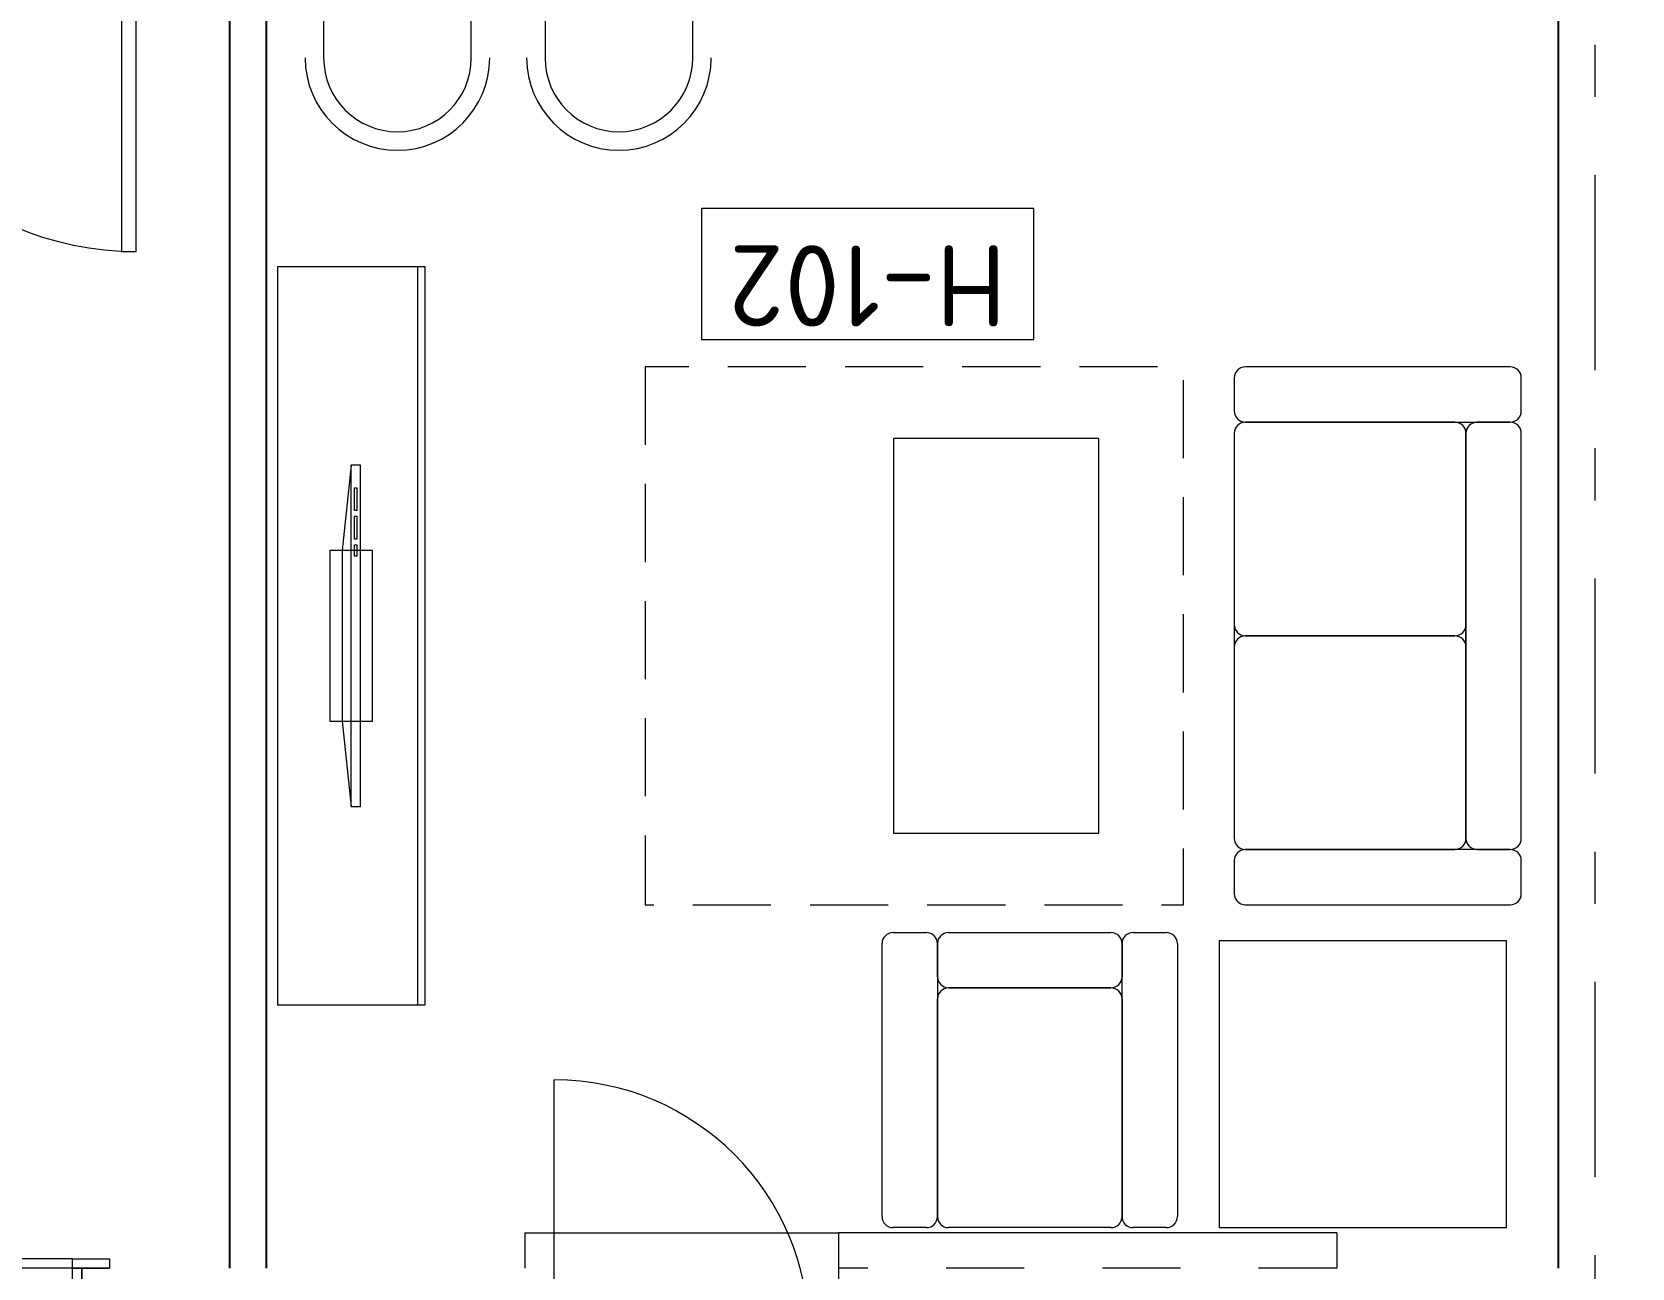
# Model space of a CAD drawing. Header units: millimetres. Extents: x 18162 to 3540582, y 72188 to 247925.
# Drawn here: x 358709 to 363044, y 78746 to 82096 of the extents above; entities that cross this region are included whole.
import ezdxf
from ezdxf.enums import TextEntityAlignment as Align

# ---------------------------------------------------------------- set-up
doc = ezdxf.new("R2010")
doc.units = ezdxf.units.MM
doc.header["$MEASUREMENT"] = 0
doc.set_wipeout_variables(frame=1)
for name, pattern in [('Dashed', [423.333333, 211.666667, -211.666667]), ('Double Dashed', [1093.611073, 529.166651, -211.666656, 141.111112, -211.666656]), ('Hidden Line', [317.5, 211.666667, -105.833333]), ('Wipeout_Contour', [1000, 0, -1000])]:
    doc.linetypes.add(name, pattern=pattern)
for name, color, linetype in [('Archicad Doors', 7, 'Continuous'), ('Archicad Windows', 7, 'Continuous'), ('Archicad Zone Stamps', 7, 'Continuous'), ('Interior - Furniture', 7, 'Continuous'), ('Model Unit - Zone A', 7, 'Continuous'), ('Structural - Bearing', 7, 'Continuous'), ('Structural - Grid', 7, 'Continuous')]:
    doc.layers.add(name, color=color, linetype=linetype)
doc.styles.add('GENERATED_STYLE_2', font='')
doc.styles.add('GENERATED_STYLE_3', font='', dxfattribs={"width": 0.8})
doc.styles.get('GENERATED_STYLE_2').set_extended_font_data('ISOCPEUR MON')
doc.styles.get('GENERATED_STYLE_3').set_extended_font_data('ISOCPEUR MON')

# ---------------------------------------------------------------- blocks, each defined once
blk = doc.blocks.new('Carpet 27[29]_3', base_point=(360370.3, 79730.2))
at = {"layer": 'Interior - Furniture', "color": 7, "linetype": 'Hidden Line', "lineweight": 5, "flags": 128}
blk.add_lwpolyline([(360370.3, 81188.5), (360370.3, 79730.2), (361828.6, 79730.2), (361828.6, 81188.5)], close=True, dxfattribs=at)
blk = doc.blocks.new('Зочны өрөө_ гал тогоо_H-102_33_3', base_point=(360972.9, 81440))
at = {"layer": 'Archicad Zone Stamps', "color": 7, "linetype": 'Continuous', "lineweight": 5}
for p, q in [((361422.9, 81617.4), (360522.9, 81617.4)), ((360522.9, 81617.4), (360522.9, 81262.5)), ((361422.9, 81262.5), (361422.9, 81617.4)), ((360522.9, 81262.5), (361422.9, 81262.5))]:
    blk.add_line(p, q, dxfattribs=at)
at = {"layer": 'Archicad Zone Stamps', "color": 7, "lineweight": 5, "style": 'GENERATED_STYLE_2'}
for tag, p in [('DUMMY_861', (360599.6, 81298)), ('ROOM_NUMBER', (360972.9, 81298))]:
    blk.add_attdef(tag, text='', height=220, rotation=180, dxfattribs=at).set_placement(p, align=Align.TOP_CENTER)
blk = doc.blocks.new('Terrace Door 01 27[23]_3', base_point=(318570.5, 0))
at = {"layer": 'Archicad Windows', "color": 7, "linetype": 'Continuous', "lineweight": 13}
for p, q in [((360124, 78565.7), (360124, 79255.7)), ((360044, 78840.7), (360894, 78840.7)), ((360044, 78840.7), (360044, 78745.7)), ((362244, 78840.7), (360894, 78840.7)), ((360894, 78840.7), (360894, 78545.7)), ((362244, 78840.7), (362244, 78745.7)), ((360204, 78505.7), (360204, 78565.7)), ((360734, 78505.7), (360734, 78565.7)), ((360044, 78545.7), (360124, 78545.7)), ((360044, 78545.7), (360044, 78485.7)), ((360734, 78535.7), (360204, 78535.7)), ((360894, 78545.7), (360814, 78545.7)), ((360894, 78485.7), (360894, 78545.7)), ((362144, 78545.7), (360894, 78545.7)), ((362144, 78515.7), (360894, 78515.7)), ((362244, 78545.7), (362144, 78545.7)), ((362144, 78485.7), (362144, 78545.7)), ((362244, 78545.7), (362244, 78485.7)), ((362244, 78485.7), (360044, 78485.7)), ((360144, 78485.7), (360144, 78505.7)), ((360794, 78485.7), (360794, 78505.7)), ((360894, 78485.7), (360894, 78270.7)), ((360894, 78485.7), (360894, 78270.7)), ((360014, 78295.7), (360014, 78270.7)), ((362274, 78295.7), (362274, 78270.7)), ((360014, 78270.7), (360894, 78270.7)), ((362274, 78270.7), (360894, 78270.7))]:
    blk.add_line(p, q, dxfattribs=at)
at = {"layer": 'Archicad Windows', "color": 7, "linetype": 'Dashed', "lineweight": 13}
for p, q in [((362244, 78745.7), (360894, 78745.7)), ((362244, 78295.7), (360894, 78295.7))]:
    blk.add_line(p, q, dxfattribs=at)
at = {"layer": 'Archicad Windows', "color": 7, "linetype": 'Continuous', "lineweight": 13, "flags": 128}
for points in [[(360204, 78505.7), (360204, 78565.7), (360124, 78565.7), (360124, 78505.7)], [(360734, 78505.7), (360734, 78565.7), (360204, 78565.7), (360204, 78505.7)], [(360814, 78505.7), (360814, 78565.7), (360734, 78565.7), (360734, 78505.7)]]:
    blk.add_lwpolyline(points, close=True, dxfattribs=at)
at = {"layer": 'Archicad Windows', "color": 7, "linetype": 'Continuous', "lineweight": 13}
blk.add_arc((360124, 78565.7), 690, 0, 90, dxfattribs=at)
blk = doc.blocks.new('Window with Sidelight 27[24]_3', base_point=(318570.5, 0))
at = {"layer": 'Archicad Windows', "color": 7, "linetype": 'Continuous', "lineweight": 13}
for p, q in [((357169, 78745.7), (357169, 78770.7)), ((357169, 78770.7), (357269, 78770.7)), ((358819, 78770.7), (357269, 78770.7)), ((357269, 78770.7), (357269, 78745.7)), ((358819, 78770.7), (358919, 78770.7)), ((358819, 78745.7), (358819, 78770.7)), ((358919, 78770.7), (358919, 78745.7)), ((357269, 78745.7), (357169, 78745.7)), ((357244, 78745.7), (357169, 78745.7)), ((357244, 78745.7), (357169, 78745.7)), ((357244, 78545.7), (357244, 78745.7)), ((357244, 78745.7), (357269, 78745.7)), ((357244, 78545.7), (357244, 78745.7)), ((357244, 78545.7), (357244, 78745.7)), ((357269, 78745.7), (357269, 78545.7)), ((358819, 78545.7), (358819, 78745.7)), ((358819, 78745.7), (358844, 78745.7)), ((358919, 78745.7), (358819, 78745.7)), ((358844, 78745.7), (358844, 78545.7)), ((358844, 78545.7), (358844, 78745.7)), ((358844, 78545.7), (358844, 78745.7)), ((358844, 78745.7), (358919, 78745.7)), ((358844, 78745.7), (358919, 78745.7)), ((357269, 78545.7), (357244, 78545.7)), ((357269, 78545.7), (357244, 78545.7)), ((357244, 78495.7), (357244, 78545.7)), ((357244, 78495.7), (357244, 78545.7)), ((357319, 78545.7), (357269, 78545.7)), ((357269, 78495.7), (357269, 78545.7)), ((357319, 78495.7), (357319, 78545.7)), ((358204, 78545.7), (357319, 78545.7)), ((358204, 78520.7), (357319, 78520.7)), ((358254, 78545.7), (358204, 78545.7)), ((358204, 78545.7), (358204, 78495.7)), ((358304, 78545.7), (358254, 78545.7)), ((358304, 78495.7), (358304, 78545.7)), ((358769, 78545.7), (358304, 78545.7)), ((358769, 78520.7), (358304, 78520.7)), ((358819, 78545.7), (358769, 78545.7)), ((358769, 78545.7), (358769, 78495.7)), ((358844, 78545.7), (358819, 78545.7)), ((358844, 78545.7), (358819, 78545.7)), ((358819, 78495.7), (358819, 78545.7)), ((358844, 78495.7), (358844, 78545.7)), ((358844, 78495.7), (358844, 78545.7)), ((357244, 78495.7), (357269, 78495.7)), ((357244, 78395.7), (357244, 78495.7)), ((357269, 78495.7), (357319, 78495.7)), ((357319, 78495.7), (358204, 78495.7)), ((358204, 78495.7), (358254, 78495.7)), ((358254, 78495.7), (358304, 78495.7)), ((358304, 78495.7), (358769, 78495.7)), ((358769, 78495.7), (358819, 78495.7)), ((358819, 78495.7), (358844, 78495.7)), ((358844, 78395.7), (358844, 78495.7)), ((357244, 78345.7), (357244, 78395.7)), ((358844, 78345.7), (358844, 78395.7)), ((357244, 78295.7), (357244, 78345.7)), ((358844, 78295.7), (358844, 78345.7)), ((358844, 78295.7), (357244, 78295.7))]:
    blk.add_line(p, q, dxfattribs=at)
at = {"layer": 'Archicad Windows', "color": 7, "linetype": 'Dashed', "lineweight": 13}
blk.add_line((358844, 78745.7), (357244, 78745.7), dxfattribs=at)
blk = doc.blocks.new('Door 27[59]_3', base_point=(318570.5, 0))
at = {"layer": 'Archicad Doors', "color": 7, "linetype": 'Continuous', "lineweight": 13}
for p, q in [((358107.5, 82464.3), (358057.5, 82464.3)), ((358057.5, 82464.3), (358057.5, 82445.3)), ((358119.5, 82460.3), (358094.5, 82460.3)), ((358094.5, 82345.3), (358094.5, 82460.3)), ((358107.5, 82445.3), (358107.5, 82464.3)), ((358119.5, 82345.3), (358119.5, 82460.3)), ((358119.5, 82460.3), (358159.5, 82460.3)), ((358159.5, 82460.3), (358159.5, 82385.3)), ((358979.5, 82385.3), (358979.5, 82460.3)), ((358979.5, 82460.3), (359019.5, 82460.3)), ((359019.5, 82460.3), (359044.5, 82460.3)), ((359019.5, 82460.3), (359019.5, 82345.3)), ((359081.5, 82464.3), (359031.5, 82464.3)), ((359031.5, 82464.3), (359031.5, 82445.3)), ((359044.5, 82345.3), (359044.5, 82460.3)), ((359081.5, 82445.3), (359081.5, 82464.3)), ((358057.5, 82445.3), (358107.5, 82445.3)), ((358094.5, 82445.3), (358057.5, 82445.3)), ((358094.5, 82445.3), (358057.5, 82445.3)), ((358094.5, 82345.3), (358094.5, 82445.3)), ((358094.5, 82345.3), (358094.5, 82445.3)), ((359031.5, 82445.3), (359081.5, 82445.3)), ((359044.5, 82345.3), (359044.5, 82445.3)), ((359044.5, 82345.3), (359044.5, 82445.3)), ((359044.5, 82445.3), (359081.5, 82445.3)), ((359044.5, 82445.3), (359081.5, 82445.3)), ((358159.5, 82385.3), (358147.5, 82385.3)), ((358147.5, 82385.3), (358147.5, 82345.3)), ((358991.5, 82385.3), (358979.5, 82385.3)), ((358991.5, 82345.3), (358991.5, 82385.3)), ((358107.5, 82345.3), (358057.5, 82345.3)), ((358057.5, 82345.3), (358057.5, 82326.3)), ((358094.5, 82345.3), (358057.5, 82345.3)), ((358094.5, 82345.3), (358057.5, 82345.3)), ((358057.5, 82326.3), (358107.5, 82326.3)), ((358119.5, 82345.3), (358094.5, 82345.3)), ((358107.5, 82326.3), (358107.5, 82345.3)), ((358147.5, 82345.3), (358119.5, 82345.3)), ((358991.5, 82345.3), (358951.5, 82345.3)), ((358951.5, 82345.3), (358951.5, 81501.3)), ((359019.5, 82345.3), (358991.5, 82345.3)), ((358991.5, 81501.3), (358991.5, 82345.3)), ((359019.5, 82345.3), (359044.5, 82345.3)), ((359081.5, 82345.3), (359031.5, 82345.3)), ((359031.5, 82345.3), (359031.5, 82326.3)), ((359031.5, 82326.3), (359081.5, 82326.3)), ((359044.5, 82345.3), (359081.5, 82345.3)), ((359044.5, 82345.3), (359081.5, 82345.3)), ((359081.5, 82326.3), (359081.5, 82345.3)), ((358951.5, 81501.3), (358991.5, 81501.3))]:
    blk.add_line(p, q, dxfattribs=at)
blk.add_arc((358991.5, 82345.3), 844, 180, 270, dxfattribs=at)
blk = doc.blocks.new('Dining Table Rectangle 27[102]_3', base_point=(359999.1, 82495.7))
at = {"layer": 'Interior - Furniture', "color": 7, "linetype": 'Continuous', "lineweight": 5, "flags": 128}
for points in [[(359899.1, 82695.7), (359499.1, 82695.7), (359499.1, 82965.7, -1), (359899.1, 82965.7)], [(360499.1, 82695.7), (360099.1, 82695.7), (360099.1, 82965.7, -1), (360499.1, 82965.7)], [(359899.1, 82295.7), (359499.1, 82295.7), (359499.1, 82025.7, 1), (359899.1, 82025.7)], [(360499.1, 82295.7), (360099.1, 82295.7), (360099.1, 82025.7, 1), (360499.1, 82025.7)]]:
    blk.add_lwpolyline(points, format="xyb", close=True, dxfattribs=at)
blk.add_lwpolyline([(360599.1, 82145.7), (359399.1, 82145.7), (359399.1, 82845.7), (360599.1, 82845.7)], close=True, dxfattribs=at)
at = {"layer": 'Interior - Furniture', "color": 7, "linetype": 'Continuous', "lineweight": 5}
for centre, start, end in [((359699.1, 82965.7), 0, 180), ((360299.1, 82965.7), 0, 180), ((359699.1, 82025.7), 180, 0), ((360299.1, 82025.7), 180, 0)]:
    blk.add_arc(centre, 250, start, end, dxfattribs=at)
blk = doc.blocks.new('Coffee Table 04 27[103]_3', base_point=(361042.7, 79924.6))
at = {"layer": 'Interior - Furniture', "color": 7, "linetype": 'Continuous', "lineweight": 5, "flags": 128}
blk.add_lwpolyline([(361042.7, 79924.6), (361599.1, 79924.6), (361599.1, 80994.1), (361042.7, 80994.1)], close=True, dxfattribs=at)
blk = doc.blocks.new('Sofa 01 27[104]_3', base_point=(362744, 81188.5))
at = {"layer": 'Interior - Furniture', "color": 7, "linetype": 'Continuous', "lineweight": 5}
for p, q in [((361966.2, 81158.5), (361966.2, 81068.5)), ((362714, 81188.5), (361996.2, 81188.5)), ((362744, 81068.5), (362744, 81158.5)), ((362564, 81038.5), (361996.2, 81038.5)), ((362564, 81038.5), (361996.2, 81038.5)), ((361996.2, 81038.5), (362714, 81038.5)), ((362714, 81038.5), (362624, 81038.5)), ((361966.2, 81008.5), (361966.2, 80489.4)), ((361966.2, 81008.5), (361966.2, 79910.2)), ((362594, 80489.4), (362594, 81008.5)), ((362594, 79910.2), (362594, 81008.5)), ((362594, 81008.5), (362594, 79910.2)), ((362744, 79910.2), (362744, 81008.5)), ((361996.2, 80459.4), (362564, 80459.4)), ((362564, 80459.4), (361996.2, 80459.4)), ((361966.2, 80429.4), (361966.2, 79910.2)), ((362594, 79910.2), (362594, 80429.4)), ((361996.2, 79880.2), (362564, 79880.2)), ((361996.2, 79880.2), (362564, 79880.2)), ((362714, 79880.2), (361996.2, 79880.2)), ((362624, 79880.2), (362714, 79880.2)), ((361966.2, 79850.2), (361966.2, 79760.2)), ((362744, 79760.2), (362744, 79850.2)), ((361996.2, 79730.2), (362714, 79730.2))]:
    blk.add_line(p, q, dxfattribs=at)
for centre, start, end in [((361996.2, 81158.5), 90, 180), ((362714, 81158.5), 0, 90), ((361996.2, 81068.5), 180, 270), ((362714, 81068.5), 270, 0), ((361996.2, 81008.5), 90, 180), ((361996.2, 81008.5), 90, 180), ((362564, 81008.5), 0, 90), ((362564, 81008.5), 0, 90), ((362624, 81008.5), 90, 180), ((362714, 81008.5), 0, 90), ((361996.2, 80489.4), 180, 270), ((361996.2, 80429.4), 90, 180), ((362564, 80489.4), 270, 0), ((362564, 80429.4), 0, 90), ((361996.2, 79910.2), 180, 270), ((361996.2, 79910.2), 180, 270), ((362564, 79910.2), 270, 0), ((362564, 79910.2), 270, 0), ((362624, 79910.2), 180, 270), ((362714, 79910.2), 270, 0), ((361996.2, 79850.2), 90, 180), ((362714, 79850.2), 0, 90), ((361996.2, 79760.2), 180, 270), ((362714, 79760.2), 270, 0)]:
    blk.add_arc(centre, 30, start, end, dxfattribs=at)
blk = doc.blocks.new('Sofa 01 27[105]_3', base_point=(361812.2, 79655.2))
at = {"layer": 'Interior - Furniture', "color": 7, "linetype": 'Continuous', "lineweight": 5}
for p, q in [((361042.2, 79655.2), (361132.2, 79655.2)), ((361192.2, 79655.2), (361632.2, 79655.2)), ((361692.2, 79655.2), (361782.2, 79655.2)), ((361012.2, 78885.2), (361012.2, 79625.2)), ((361162.2, 79535.2), (361162.2, 79625.2)), ((361162.2, 79625.2), (361162.2, 78885.2)), ((361662.2, 79625.2), (361662.2, 79535.2)), ((361662.2, 78885.2), (361662.2, 79625.2)), ((361812.2, 79625.2), (361812.2, 78885.2)), ((361192.2, 79505.2), (361632.2, 79505.2)), ((361192.2, 79505.2), (361632.2, 79505.2)), ((361632.2, 79505.2), (361192.2, 79505.2)), ((361162.2, 78885.2), (361162.2, 79475.2)), ((361162.2, 78885.2), (361162.2, 79475.2)), ((361662.2, 79475.2), (361662.2, 78885.2)), ((361662.2, 79475.2), (361662.2, 78885.2)), ((361132.2, 78855.2), (361042.2, 78855.2)), ((361632.2, 78855.2), (361192.2, 78855.2)), ((361632.2, 78855.2), (361192.2, 78855.2)), ((361782.2, 78855.2), (361692.2, 78855.2))]:
    blk.add_line(p, q, dxfattribs=at)
for centre, start, end in [((361042.2, 79625.2), 90, 180), ((361132.2, 79625.2), 0, 90), ((361192.2, 79625.2), 90, 180), ((361632.2, 79625.2), 0, 90), ((361692.2, 79625.2), 90, 180), ((361782.2, 79625.2), 0, 90), ((361192.2, 79535.2), 180, 270), ((361192.2, 79475.2), 90, 180), ((361192.2, 79475.2), 90, 180), ((361632.2, 79535.2), 270, 0), ((361632.2, 79475.2), 0, 90), ((361632.2, 79475.2), 0, 90), ((361042.2, 78885.2), 180, 270), ((361132.2, 78885.2), 270, 0), ((361192.2, 78885.2), 180, 270), ((361192.2, 78885.2), 180, 270), ((361632.2, 78885.2), 270, 0), ((361632.2, 78885.2), 270, 0), ((361692.2, 78885.2), 180, 270), ((361782.2, 78885.2), 270, 0)]:
    blk.add_arc(centre, 30, start, end, dxfattribs=at)
blk = doc.blocks.new('Coffee Table 04 27[106]_3', base_point=(361925.8, 78855.2))
at = {"layer": 'Interior - Furniture', "color": 7, "linetype": 'Continuous', "lineweight": 5, "flags": 128}
blk.add_lwpolyline([(361925.8, 78855.2), (362703.6, 78855.2), (362703.6, 79633), (361925.8, 79633)], close=True, dxfattribs=at)
blk = doc.blocks.new('TV Stand Mounted 27[107]_3', base_point=(359774, 79459.4))
at = {"layer": 'Interior - Furniture', "color": 7, "linetype": 'Continuous', "lineweight": 5}
blk.add_line((359754, 79459.4), (359754, 81459.4), dxfattribs=at)
at = {"layer": 'Interior - Furniture', "color": 7, "linetype": 'Continuous', "lineweight": 5, "flags": 128}
blk.add_lwpolyline([(359774, 79459.4), (359774, 81459.4), (359374, 81459.4), (359374, 79459.4)], close=True, dxfattribs=at)
blk = doc.blocks.new('Flat Panel TV 27[108]_3', base_point=(359599, 79996.6))
at = {"layer": 'Interior - Furniture', "color": 7, "linetype": 'Continuous', "lineweight": 5}
for p, q in [((359574, 79996.6), (359574, 80922.1)), ((359582.7, 80798.7), (359582.7, 80860.4)), ((359582.7, 80860.4), (359589, 80860.4)), ((359589, 80860.4), (359589, 80798.7)), ((359589, 80798.7), (359582.7, 80798.7)), ((359582.7, 80721.6), (359582.7, 80783.3)), ((359582.7, 80783.3), (359589, 80783.3)), ((359589, 80783.3), (359589, 80721.6)), ((359589, 80721.6), (359582.7, 80721.6)), ((359582.7, 80675.3), (359582.7, 80706.2)), ((359582.7, 80706.2), (359589, 80706.2)), ((359589, 80675.3), (359582.7, 80675.3)), ((359589, 80706.2), (359589, 80675.3))]:
    blk.add_line(p, q, dxfattribs=at)
at = {"layer": 'Interior - Furniture', "color": 7, "linetype": 'Continuous', "lineweight": 5, "flags": 128}
for points in [[(359599, 79996.6), (359599, 80922.1), (359574, 80922.1), (359549, 80690.7), (359549, 80228), (359574, 79996.6)], [(359631.8, 80228), (359631.8, 80690.7), (359516.1, 80690.7), (359516.1, 80228)]]:
    blk.add_lwpolyline(points, close=True, dxfattribs=at)
blk = doc.blocks.new('Standard grid marker[172]_3', base_point=(362944, 72524.1))
at = {"layer": 'Structural - Grid', "color": 13, "linetype": 'Double Dashed', "lineweight": 13}
blk.add_line((362944, 73524.1), (362944, 100185.5), dxfattribs=at)
at = {"layer": 'Structural - Grid', "color": 13, "lineweight": 13, "style": 'GENERATED_STYLE_3'}
blk.add_attdef('AC_MarkerText_1', text='', height=250, rotation=180, dxfattribs=at).set_placement((362944, 101360.5), align=Align.TOP_CENTER)

msp = doc.modelspace()

# ---------------------------------------------------------------- block references
at = {"layer": 'Archicad Doors', "color": 7, "linetype": 'Continuous', "lineweight": 13}
msp.add_blockref('Door 27[59]_3', (318570.5, 0), dxfattribs=at)
at = {"layer": 'Archicad Windows', "color": 7, "linetype": 'Continuous', "lineweight": 13}
for name in ['Terrace Door 01 27[23]_3', 'Window with Sidelight 27[24]_3']:
    msp.add_blockref(name, (318570.5, 0), dxfattribs=at)
at = {"layer": 'Interior - Furniture', "color": 7, "linetype": 'Continuous', "lineweight": 5}
for name, p in [('Dining Table Rectangle 27[102]_3', (359999.1, 82495.7)), ('TV Stand Mounted 27[107]_3', (359774, 79459.4)), ('Sofa 01 27[104]_3', (362744, 81188.5)), ('Coffee Table 04 27[103]_3', (361042.7, 79924.6)), ('Flat Panel TV 27[108]_3', (359599, 79996.6)), ('Sofa 01 27[105]_3', (361812.2, 79655.2)), ('Coffee Table 04 27[106]_3', (361925.8, 78855.2))]:
    msp.add_blockref(name, p, dxfattribs=at)
at = {"layer": 'Interior - Furniture', "color": 7, "linetype": 'Hidden Line', "lineweight": 5}
msp.add_blockref('Carpet 27[29]_3', (360370.3, 79730.2), dxfattribs=at)
at = {"layer": 'Model Unit - Zone A', "color": 7, "linetype": 'Continuous', "lineweight": 5}
msp.add_blockref('Зочны өрөө_ гал тогоо_H-102_33_3', (360972.9, 81440), dxfattribs=at).add_auto_attribs({'ROOM_NUMBER': 'H-102'})

# ---------------------------------------------------------------- wipeouts: each hides what was drawn before it
at = {"color": 254, "linetype": 'Wipeout_Contour', "lineweight": 0, "ltscale": 1489178.979762026}
msp.add_wipeout([(363044, 78745.7), (363044, 86895.7), (362844, 86895.7), (362844, 78745.7)], dxfattribs=at).dxf.layer = 'Structural - Bearing'
at = {"color": 254, "linetype": 'Wipeout_Contour', "lineweight": 0, "ltscale": 1472862.904976837}
msp.add_wipeout([(359244, 82345.3), (359244, 78745.7), (359344, 78745.7), (359344, 82345.3)], dxfattribs=at).dxf.layer = 'Structural - Bearing'

# ---------------------------------------------------------------- next in the draw order: linework, layer by layer
at = {"layer": 'Structural - Bearing', "color": 7, "linetype": 'Continuous', "lineweight": 25, "flags": 128}
for points in [[(362844, 84045.7), (362844, 78745.7)], [(359344, 78745.7), (359344, 82445.3)], [(359244, 82345.3), (359244, 78745.7)]]:
    msp.add_lwpolyline(points, dxfattribs=at)

# ---------------------------------------------------------------- next in the draw order: block references
at = {"layer": 'Structural - Grid', "color": 13, "linetype": 'Continuous', "lineweight": 13}
msp.add_blockref('Standard grid marker[172]_3', (362944, 72524.1), dxfattribs=at)

doc.saveas('drawing.dxf')
